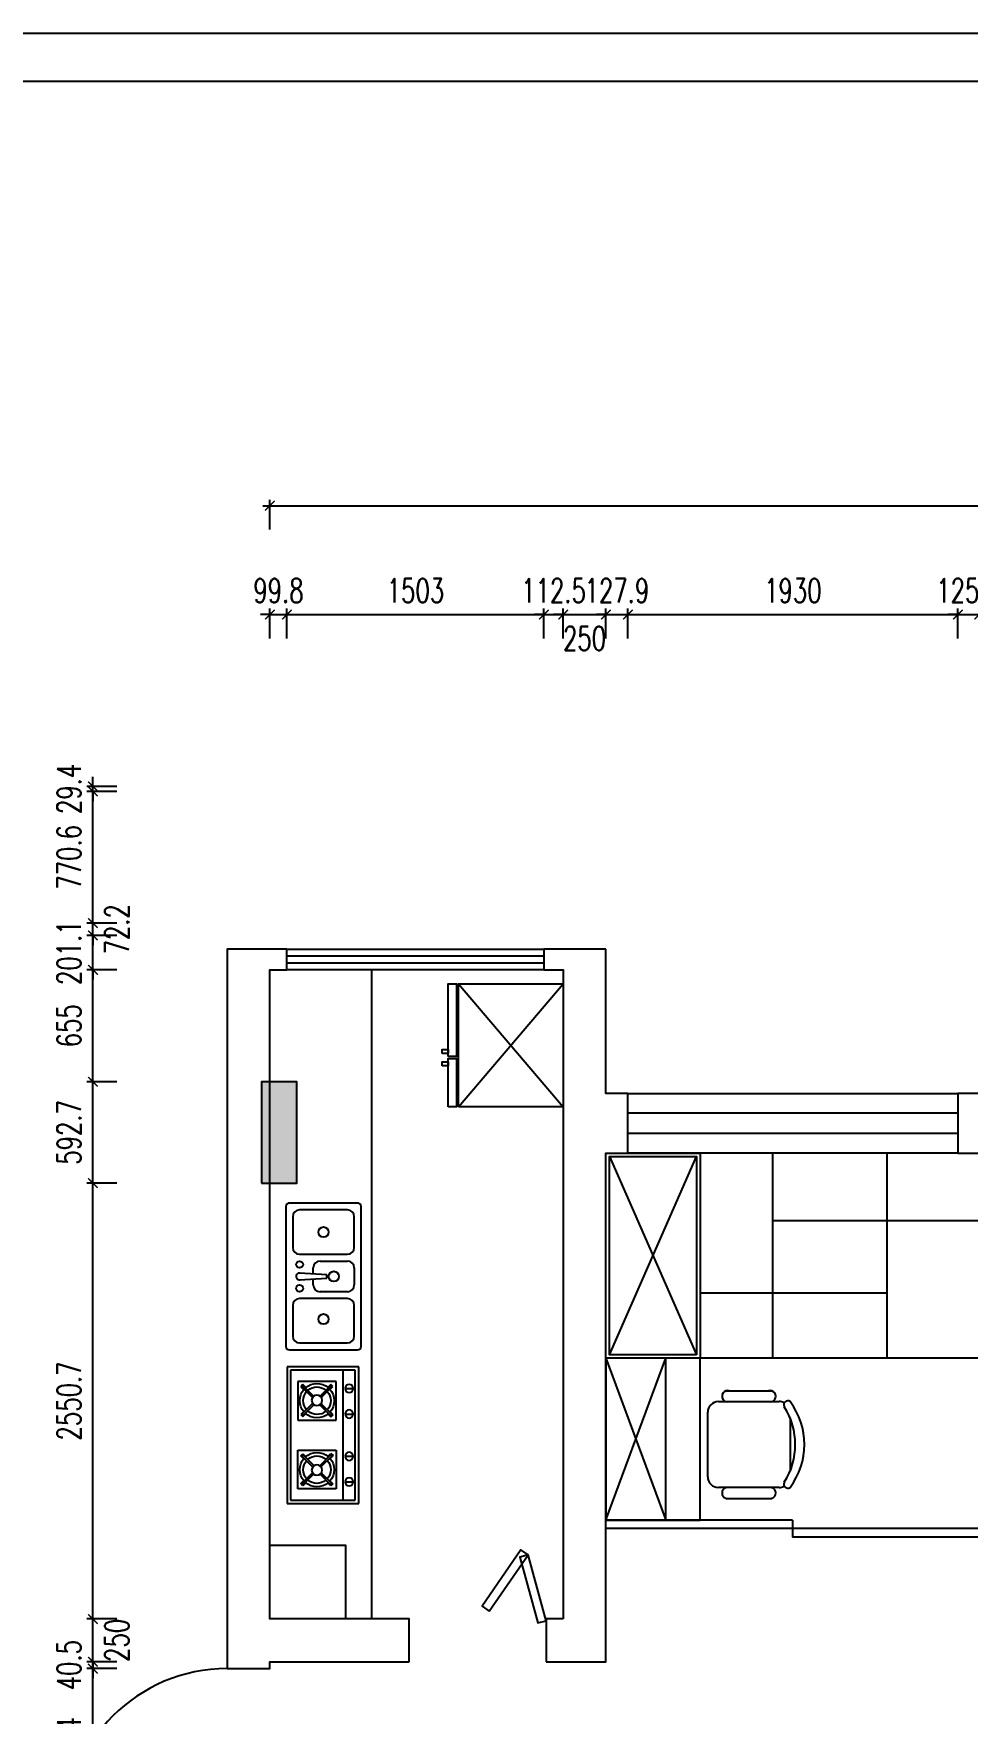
# Model space of a CAD drawing. Header units: millimetres. Extents: x 0 to 28210, y -30658 to 19950.
# Drawn here: x 6713 to 12174, y 10121 to 19950 of the extents above; entities that cross this region are included whole.
import ezdxf

# ---------------------------------------------------------------- set-up
doc = ezdxf.new("R2010")
doc.units = ezdxf.units.MM
doc.header["$LTSCALE"] = 10
doc.header["$MEASUREMENT"] = 0
for name, color, linetype in [('A1-建筑结构墙体', 255, 'ByLayer'), ('A16-建筑墙体填充', 250, 'ByLayer'), ('A2-建筑墙体', 255, 'ByLayer'), ('P-活动家具', 146, 'Continuous'), ('P11-平面尺寸标注', 1, 'ByLayer'), ('P4-平面窗', 1, 'ByLayer'), ('P7-平面门', 2, 'ByLayer'), ('T-图框', 1, 'ByLayer'), ('text', 7, 'ByLayer'), ('移动家具', 4, 'Continuous')]:
    doc.layers.add(name, color=color, linetype=linetype)
doc.styles.add('DIMTEXT', font='simplex.shx', dxfattribs={"width": 0.7, "bigfont": 'gbcbig.shx'})
doc.dimstyles.new('Bim', dxfattribs={"dimscale": 25, "dimtxt": 2, "dimasz": 0.8, "dimexe": 0.5, "dimexo": 0.5, "dimgap": 1, "dimtad": 4, "dimdec": 4, "dimrnd": 1, "dimdsep": 46, "dimtxsty": 'DIMTEXT', "dimblk": 'ARCHTICK', "dimcen": 2.5, "dimdle": 0.6, "dimclrd": 1, "dimclre": 1, "dimclrt": 2, "dimadec": 0, "dimazin": 0, "dimtfac": 1, "dimtdec": 4, "dimtix": 1, "dimtmove": 2, "dimatfit": 3, "dimldrblk": 'ARCHTICK', "dimfxl": 0, "dimtolj": 1, "dimtzin": 0, "dimarcsym": 0})
doc.dimstyles.new('Kujiale', dxfattribs={"dimscale": 25, "dimtxt": 2, "dimasz": 0.8, "dimexe": 0.5, "dimexo": 0.5, "dimgap": 1, "dimtad": 1, "dimdec": 4, "dimrnd": 5, "dimdsep": 46, "dimtxsty": 'DIMTEXT', "dimblk": 'ARCHTICK', "dimcen": 2.5, "dimdle": 0.6, "dimclrd": 1, "dimclre": 1, "dimclrt": 2, "dimadec": 0, "dimazin": 0, "dimtfac": 1, "dimtdec": 4, "dimtix": 1, "dimtmove": 2, "dimatfit": 3, "dimldrblk": 'ARCHTICK', "dimfxl": 0, "dimtolj": 1, "dimtzin": 0, "dimarcsym": 0})

# ---------------------------------------------------------------- blocks, each defined once
blk = doc.blocks.new('_ArchTick')
at = {"layer": 'text', "color": 1, "const_width": 0.15}
blk.add_lwpolyline([(-0.5, -0.5), (0.5, 0.5)], dxfattribs=at)
blk = doc.blocks.new('*D28')
at = {"layer": 'Defpoints', "color": 0, "transparency": 16777216}
for p in [(16954.7, 17187.6), (8095.3, 17012.6), (16954.7, 17012.6)]:
    blk.add_point(p, dxfattribs=at)
at = {"layer": 'P11-平面尺寸标注', "color": 1, "lineweight": -2, "transparency": 16777216}
for p, q in [((8095.3, 17047.6), (8095.3, 17222.6)), ((16954.7, 17047.6), (16954.7, 17222.6)), ((8053.3, 17187.6), (16996.7, 17187.6))]:
    blk.add_line(p, q, dxfattribs=at)
at = {"layer": 'P11-平面尺寸标注', "color": 1, "lineweight": -2, "transparency": 16777216, "xscale": 56, "yscale": 56, "zscale": 56, "rotation": 180}
blk.add_blockref('_ArchTick', (8095.3, 17187.6), dxfattribs=at)
at = {"layer": 'P11-平面尺寸标注', "color": 1, "lineweight": -2, "transparency": 16777216, "xscale": 56, "yscale": 56, "zscale": 56}
blk.add_blockref('_ArchTick', (16954.7, 17187.6), dxfattribs=at)
at = {"layer": 'P11-平面尺寸标注', "color": 2, "transparency": 16777216, "insert": (12525, 17327.6), "char_height": 140, "attachment_point": 5, "style": 'DIMTEXT'}
blk.add_mtext('\\A1;8859.4', dxfattribs=at)
blk = doc.blocks.new('*D53')
at = {"layer": 'Defpoints', "color": 0, "transparency": 16777216}
for p in [(7060.3, 10382.8), (7235.3, 10382.8), (7235.3, 9437.4)]:
    blk.add_point(p, dxfattribs=at)
at = {"layer": 'P11-平面尺寸标注', "color": 1, "lineweight": -2, "transparency": 16777216}
for p, q in [((7060.3, 9395.4), (7060.3, 10424.8)), ((7200.3, 10382.8), (7025.3, 10382.8)), ((7200.3, 9437.4), (7025.3, 9437.4))]:
    blk.add_line(p, q, dxfattribs=at)
at = {"layer": 'P11-平面尺寸标注', "color": 1, "lineweight": -2, "transparency": 16777216, "xscale": 56, "yscale": 56, "zscale": 56}
for p, rotation in [((7060.3, 10382.8), 90), ((7060.3, 9437.4), 270)]:
    blk.add_blockref('_ArchTick', p, dxfattribs=dict(at, rotation=rotation))
at = {"layer": 'P11-平面尺寸标注', "color": 2, "transparency": 16777216, "insert": (6920.3, 9910.1), "char_height": 140, "attachment_point": 5, "rotation": 90, "style": 'DIMTEXT'}
blk.add_mtext('\\A1;945.4', dxfattribs=at)
blk = doc.blocks.new('*D54')
at = {"layer": 'Defpoints', "color": 0, "transparency": 16777216}
for p in [(7060.3, 10423.3), (7235.3, 10423.3), (7235.3, 10382.8)]:
    blk.add_point(p, dxfattribs=at)
at = {"layer": 'P11-平面尺寸标注', "color": 1, "lineweight": -2, "transparency": 16777216}
for p, q in [((7200.3, 10423.3), (7025.3, 10423.3)), ((7060.3, 10423.3), (7060.3, 10479.3)), ((7060.3, 10382.8), (7060.3, 10423.3)), ((7200.3, 10382.8), (7025.3, 10382.8)), ((7060.3, 10382.8), (7060.3, 10326.8))]:
    blk.add_line(p, q, dxfattribs=at)
at = {"layer": 'P11-平面尺寸标注', "color": 1, "lineweight": -2, "transparency": 16777216, "xscale": 56, "yscale": 56, "zscale": 56}
for p, rotation in [((7060.3, 10423.3), 270), ((7060.3, 10382.8), 90)]:
    blk.add_blockref('_ArchTick', p, dxfattribs=dict(at, rotation=rotation))
at = {"layer": 'P11-平面尺寸标注', "color": 2, "transparency": 16777216, "insert": (6920.3, 10403), "char_height": 140, "attachment_point": 5, "rotation": 90, "style": 'DIMTEXT'}
blk.add_mtext('\\A1;40.5', dxfattribs=at)
blk = doc.blocks.new('*D83')
at = {"layer": 'Defpoints', "color": 0, "transparency": 16777216}
for p in [(7060.3, 10673.3), (7235.3, 10673.3), (7235.3, 10423.3)]:
    blk.add_point(p, dxfattribs=at)
at = {"layer": 'P11-平面尺寸标注', "color": 1, "lineweight": -2, "transparency": 16777216}
for p, q in [((7060.3, 10673.3), (7060.3, 10729.3)), ((7200.3, 10673.3), (7025.3, 10673.3)), ((7060.3, 10423.3), (7060.3, 10673.3)), ((7200.3, 10423.3), (7025.3, 10423.3)), ((7060.3, 10423.3), (7060.3, 10367.3))]:
    blk.add_line(p, q, dxfattribs=at)
at = {"layer": 'P11-平面尺寸标注', "color": 1, "lineweight": -2, "transparency": 16777216, "xscale": 56, "yscale": 56, "zscale": 56}
for p, rotation in [((7060.3, 10673.3), 270), ((7060.3, 10423.3), 90)]:
    blk.add_blockref('_ArchTick', p, dxfattribs=dict(at, rotation=rotation))
at = {"layer": 'P11-平面尺寸标注', "color": 2, "transparency": 16777216, "insert": (7200.3, 10548.3), "char_height": 140, "attachment_point": 5, "rotation": 90, "style": 'DIMTEXT'}
blk.add_mtext('\\A1;250', dxfattribs=at)
blk = doc.blocks.new('*D55')
at = {"layer": 'Defpoints', "color": 0, "transparency": 16777216}
for p in [(7060.3, 13224), (7235.3, 13224), (7235.3, 10673.3)]:
    blk.add_point(p, dxfattribs=at)
at = {"layer": 'P11-平面尺寸标注', "color": 1, "lineweight": -2, "transparency": 16777216}
for p, q in [((7200.3, 13224), (7025.3, 13224)), ((7060.3, 10631.3), (7060.3, 13266)), ((7200.3, 10673.3), (7025.3, 10673.3))]:
    blk.add_line(p, q, dxfattribs=at)
at = {"layer": 'P11-平面尺寸标注', "color": 1, "lineweight": -2, "transparency": 16777216, "xscale": 56, "yscale": 56, "zscale": 56}
for p, rotation in [((7060.3, 13224), 90), ((7060.3, 10673.3), 270)]:
    blk.add_blockref('_ArchTick', p, dxfattribs=dict(at, rotation=rotation))
at = {"layer": 'P11-平面尺寸标注', "color": 2, "transparency": 16777216, "insert": (6920.3, 11948.6), "char_height": 140, "attachment_point": 5, "rotation": 90, "style": 'DIMTEXT'}
blk.add_mtext('\\A1;2550.7', dxfattribs=at)
blk = doc.blocks.new('*D56')
at = {"layer": 'Defpoints', "color": 0, "transparency": 16777216}
for p in [(7060.3, 13816.7), (7235.3, 13816.7), (7235.3, 13224)]:
    blk.add_point(p, dxfattribs=at)
at = {"layer": 'P11-平面尺寸标注', "color": 1, "lineweight": -2, "transparency": 16777216}
for p, q in [((7200.3, 13816.7), (7025.3, 13816.7)), ((7060.3, 13182), (7060.3, 13858.7)), ((7200.3, 13224), (7025.3, 13224))]:
    blk.add_line(p, q, dxfattribs=at)
at = {"layer": 'P11-平面尺寸标注', "color": 1, "lineweight": -2, "transparency": 16777216, "xscale": 56, "yscale": 56, "zscale": 56}
for p, rotation in [((7060.3, 13816.7), 90), ((7060.3, 13224), 270)]:
    blk.add_blockref('_ArchTick', p, dxfattribs=dict(at, rotation=rotation))
at = {"layer": 'P11-平面尺寸标注', "color": 2, "transparency": 16777216, "insert": (6920.3, 13520.3), "char_height": 140, "attachment_point": 5, "rotation": 90, "style": 'DIMTEXT'}
blk.add_mtext('\\A1;592.7', dxfattribs=at)
blk = doc.blocks.new('*D57')
at = {"layer": 'Defpoints', "color": 0, "transparency": 16777216}
for p in [(7060.3, 14471.7), (7235.3, 14471.7), (7235.3, 13816.7)]:
    blk.add_point(p, dxfattribs=at)
at = {"layer": 'P11-平面尺寸标注', "color": 1, "lineweight": -2, "transparency": 16777216}
for p, q in [((7200.3, 14471.7), (7025.3, 14471.7)), ((7060.3, 13774.7), (7060.3, 14513.7)), ((7200.3, 13816.7), (7025.3, 13816.7))]:
    blk.add_line(p, q, dxfattribs=at)
at = {"layer": 'P11-平面尺寸标注', "color": 1, "lineweight": -2, "transparency": 16777216, "xscale": 56, "yscale": 56, "zscale": 56}
for p, rotation in [((7060.3, 14471.7), 90), ((7060.3, 13816.7), 270)]:
    blk.add_blockref('_ArchTick', p, dxfattribs=dict(at, rotation=rotation))
at = {"layer": 'P11-平面尺寸标注', "color": 2, "transparency": 16777216, "insert": (6920.3, 14144.2), "char_height": 140, "attachment_point": 5, "rotation": 90, "style": 'DIMTEXT'}
blk.add_mtext('\\A1;655', dxfattribs=at)
blk = doc.blocks.new('*D58')
at = {"layer": 'Defpoints', "color": 0, "transparency": 16777216}
for p in [(7060.3, 14672.8), (7235.3, 14672.8), (7235.3, 14471.7)]:
    blk.add_point(p, dxfattribs=at)
at = {"layer": 'P11-平面尺寸标注', "color": 1, "lineweight": -2, "transparency": 16777216}
for p, q in [((7200.3, 14672.8), (7025.3, 14672.8)), ((7060.3, 14672.8), (7060.3, 14728.8)), ((7060.3, 14471.7), (7060.3, 14672.8)), ((7200.3, 14471.7), (7025.3, 14471.7)), ((7060.3, 14471.7), (7060.3, 14415.7))]:
    blk.add_line(p, q, dxfattribs=at)
at = {"layer": 'P11-平面尺寸标注', "color": 1, "lineweight": -2, "transparency": 16777216, "xscale": 56, "yscale": 56, "zscale": 56}
for p, rotation in [((7060.3, 14672.8), 270), ((7060.3, 14471.7), 90)]:
    blk.add_blockref('_ArchTick', p, dxfattribs=dict(at, rotation=rotation))
at = {"layer": 'P11-平面尺寸标注', "color": 2, "transparency": 16777216, "insert": (6920.3, 14572.3), "char_height": 140, "attachment_point": 5, "rotation": 90, "style": 'DIMTEXT'}
blk.add_mtext('\\A1;201.1', dxfattribs=at)
blk = doc.blocks.new('*D84')
at = {"layer": 'Defpoints', "color": 0, "transparency": 16777216}
for p in [(7060.3, 14745), (7235.3, 14745), (7235.3, 14672.8)]:
    blk.add_point(p, dxfattribs=at)
at = {"layer": 'P11-平面尺寸标注', "color": 1, "lineweight": -2, "transparency": 16777216}
for p, q in [((7200.3, 14745), (7025.3, 14745)), ((7060.3, 14745), (7060.3, 14801)), ((7060.3, 14672.8), (7060.3, 14745)), ((7200.3, 14672.8), (7025.3, 14672.8)), ((7060.3, 14672.8), (7060.3, 14616.8))]:
    blk.add_line(p, q, dxfattribs=at)
at = {"layer": 'P11-平面尺寸标注', "color": 1, "lineweight": -2, "transparency": 16777216, "xscale": 56, "yscale": 56, "zscale": 56}
for p, rotation in [((7060.3, 14745), 270), ((7060.3, 14672.8), 90)]:
    blk.add_blockref('_ArchTick', p, dxfattribs=dict(at, rotation=rotation))
at = {"layer": 'P11-平面尺寸标注', "color": 2, "transparency": 16777216, "insert": (7200.3, 14708.9), "char_height": 140, "attachment_point": 5, "rotation": 90, "style": 'DIMTEXT'}
blk.add_mtext('\\A1;72.2', dxfattribs=at)
blk = doc.blocks.new('*D59')
at = {"layer": 'Defpoints', "color": 0, "transparency": 16777216}
for p in [(7060.3, 15515.6), (7235.3, 15515.6), (7235.3, 14745)]:
    blk.add_point(p, dxfattribs=at)
at = {"layer": 'P11-平面尺寸标注', "color": 1, "lineweight": -2, "transparency": 16777216}
for p, q in [((7060.3, 14703), (7060.3, 15557.6)), ((7200.3, 15515.6), (7025.3, 15515.6)), ((7200.3, 14745), (7025.3, 14745))]:
    blk.add_line(p, q, dxfattribs=at)
at = {"layer": 'P11-平面尺寸标注', "color": 1, "lineweight": -2, "transparency": 16777216, "xscale": 56, "yscale": 56, "zscale": 56}
for p, rotation in [((7060.3, 15515.6), 90), ((7060.3, 14745), 270)]:
    blk.add_blockref('_ArchTick', p, dxfattribs=dict(at, rotation=rotation))
at = {"layer": 'P11-平面尺寸标注', "color": 2, "transparency": 16777216, "insert": (6920.3, 15130.3), "char_height": 140, "attachment_point": 5, "rotation": 90, "style": 'DIMTEXT'}
blk.add_mtext('\\A1;770.6', dxfattribs=at)
blk = doc.blocks.new('*D60')
at = {"layer": 'Defpoints', "color": 0, "transparency": 16777216}
for p in [(7060.3, 15545), (7235.3, 15545), (7235.3, 15515.6)]:
    blk.add_point(p, dxfattribs=at)
at = {"layer": 'P11-平面尺寸标注', "color": 1, "lineweight": -2, "transparency": 16777216}
for p, q in [((7200.3, 15545), (7025.3, 15545)), ((7060.3, 15545), (7060.3, 15601)), ((7060.3, 15515.6), (7060.3, 15545)), ((7200.3, 15515.6), (7025.3, 15515.6)), ((7060.3, 15515.6), (7060.3, 15459.6))]:
    blk.add_line(p, q, dxfattribs=at)
at = {"layer": 'P11-平面尺寸标注', "color": 1, "lineweight": -2, "transparency": 16777216, "xscale": 56, "yscale": 56, "zscale": 56}
for p, rotation in [((7060.3, 15545), 270), ((7060.3, 15515.6), 90)]:
    blk.add_blockref('_ArchTick', p, dxfattribs=dict(at, rotation=rotation))
at = {"layer": 'P11-平面尺寸标注', "color": 2, "transparency": 16777216, "insert": (6920.3, 15530.3), "char_height": 140, "attachment_point": 5, "rotation": 90, "style": 'DIMTEXT'}
blk.add_mtext('\\A1;29.4', dxfattribs=at)
blk = doc.blocks.new('*D61')
at = {"layer": 'Defpoints', "color": 0, "transparency": 16777216}
for p in [(8195.1, 16550.6), (8095.3, 16375.6), (8195.1, 16375.6)]:
    blk.add_point(p, dxfattribs=at)
at = {"layer": 'P11-平面尺寸标注', "color": 1, "lineweight": -2, "transparency": 16777216}
for p, q in [((8095.3, 16550.6), (8039.3, 16550.6)), ((8095.3, 16410.6), (8095.3, 16585.6)), ((8095.3, 16550.6), (8195.1, 16550.6)), ((8195.1, 16410.6), (8195.1, 16585.6)), ((8195.1, 16550.6), (8251.1, 16550.6))]:
    blk.add_line(p, q, dxfattribs=at)
at = {"layer": 'P11-平面尺寸标注', "color": 1, "lineweight": -2, "transparency": 16777216, "xscale": 56, "yscale": 56, "zscale": 56}
blk.add_blockref('_ArchTick', (8095.3, 16550.6), dxfattribs=at)
at = {"layer": 'P11-平面尺寸标注', "color": 1, "lineweight": -2, "transparency": 16777216, "xscale": 56, "yscale": 56, "zscale": 56, "rotation": 180}
blk.add_blockref('_ArchTick', (8195.1, 16550.6), dxfattribs=at)
at = {"layer": 'P11-平面尺寸标注', "color": 2, "transparency": 16777216, "insert": (8145.2, 16690.6), "char_height": 140, "attachment_point": 5, "style": 'DIMTEXT'}
blk.add_mtext('\\A1;99.8', dxfattribs=at)
blk = doc.blocks.new('*D62')
at = {"layer": 'Defpoints', "color": 0, "transparency": 16777216}
for p in [(9698.1, 16550.6), (8195.1, 16375.6), (9698.1, 16375.6)]:
    blk.add_point(p, dxfattribs=at)
at = {"layer": 'P11-平面尺寸标注', "color": 1, "lineweight": -2, "transparency": 16777216}
for p, q in [((8153.1, 16550.6), (9740.1, 16550.6)), ((8195.1, 16410.6), (8195.1, 16585.6)), ((9698.1, 16410.6), (9698.1, 16585.6))]:
    blk.add_line(p, q, dxfattribs=at)
at = {"layer": 'P11-平面尺寸标注', "color": 1, "lineweight": -2, "transparency": 16777216, "xscale": 56, "yscale": 56, "zscale": 56, "rotation": 180}
blk.add_blockref('_ArchTick', (8195.1, 16550.6), dxfattribs=at)
at = {"layer": 'P11-平面尺寸标注', "color": 1, "lineweight": -2, "transparency": 16777216, "xscale": 56, "yscale": 56, "zscale": 56}
blk.add_blockref('_ArchTick', (9698.1, 16550.6), dxfattribs=at)
at = {"layer": 'P11-平面尺寸标注', "color": 2, "transparency": 16777216, "insert": (8946.6, 16690.6), "char_height": 140, "attachment_point": 5, "style": 'DIMTEXT'}
blk.add_mtext('\\A1;1503', dxfattribs=at)
blk = doc.blocks.new('*D63')
at = {"layer": 'Defpoints', "color": 0, "transparency": 16777216}
for p in [(9810.6, 16550.6), (9698.1, 16375.6), (9810.6, 16375.6)]:
    blk.add_point(p, dxfattribs=at)
at = {"layer": 'P11-平面尺寸标注', "color": 1, "lineweight": -2, "transparency": 16777216}
for p, q in [((9698.1, 16550.6), (9642.1, 16550.6)), ((9698.1, 16410.6), (9698.1, 16585.6)), ((9698.1, 16550.6), (9810.6, 16550.6)), ((9810.6, 16410.6), (9810.6, 16585.6)), ((9810.6, 16550.6), (9866.6, 16550.6))]:
    blk.add_line(p, q, dxfattribs=at)
at = {"layer": 'P11-平面尺寸标注', "color": 1, "lineweight": -2, "transparency": 16777216, "xscale": 56, "yscale": 56, "zscale": 56}
blk.add_blockref('_ArchTick', (9698.1, 16550.6), dxfattribs=at)
at = {"layer": 'P11-平面尺寸标注', "color": 1, "lineweight": -2, "transparency": 16777216, "xscale": 56, "yscale": 56, "zscale": 56, "rotation": 180}
blk.add_blockref('_ArchTick', (9810.6, 16550.6), dxfattribs=at)
at = {"layer": 'P11-平面尺寸标注', "color": 2, "transparency": 16777216, "insert": (9754.3, 16690.6), "char_height": 140, "attachment_point": 5, "style": 'DIMTEXT'}
blk.add_mtext('\\A1;112.5', dxfattribs=at)
blk = doc.blocks.new('*D85')
at = {"layer": 'Defpoints', "color": 0, "transparency": 16777216}
for p in [(10060.6, 16550.6), (9810.6, 16375.6), (10060.6, 16375.6)]:
    blk.add_point(p, dxfattribs=at)
at = {"layer": 'P11-平面尺寸标注', "color": 1, "lineweight": -2, "transparency": 16777216}
for p, q in [((9810.6, 16550.6), (9754.6, 16550.6)), ((9810.6, 16410.6), (9810.6, 16585.6)), ((9810.6, 16550.6), (10060.6, 16550.6)), ((10060.6, 16410.6), (10060.6, 16585.6)), ((10060.6, 16550.6), (10116.6, 16550.6))]:
    blk.add_line(p, q, dxfattribs=at)
at = {"layer": 'P11-平面尺寸标注', "color": 1, "lineweight": -2, "transparency": 16777216, "xscale": 56, "yscale": 56, "zscale": 56}
blk.add_blockref('_ArchTick', (9810.6, 16550.6), dxfattribs=at)
at = {"layer": 'P11-平面尺寸标注', "color": 1, "lineweight": -2, "transparency": 16777216, "xscale": 56, "yscale": 56, "zscale": 56, "rotation": 180}
blk.add_blockref('_ArchTick', (10060.6, 16550.6), dxfattribs=at)
at = {"layer": 'P11-平面尺寸标注', "color": 2, "transparency": 16777216, "insert": (9935.6, 16410.6), "char_height": 140, "attachment_point": 5, "style": 'DIMTEXT'}
blk.add_mtext('\\A1;250', dxfattribs=at)
blk = doc.blocks.new('*D64')
at = {"layer": 'Defpoints', "color": 0, "transparency": 16777216}
for p in [(10188.5, 16550.6), (10060.6, 16375.6), (10188.5, 16375.6)]:
    blk.add_point(p, dxfattribs=at)
at = {"layer": 'P11-平面尺寸标注', "color": 1, "lineweight": -2, "transparency": 16777216}
for p, q in [((10060.6, 16550.6), (10004.6, 16550.6)), ((10060.6, 16410.6), (10060.6, 16585.6)), ((10060.6, 16550.6), (10188.5, 16550.6)), ((10188.5, 16410.6), (10188.5, 16585.6)), ((10188.5, 16550.6), (10244.5, 16550.6))]:
    blk.add_line(p, q, dxfattribs=at)
at = {"layer": 'P11-平面尺寸标注', "color": 1, "lineweight": -2, "transparency": 16777216, "xscale": 56, "yscale": 56, "zscale": 56}
blk.add_blockref('_ArchTick', (10060.6, 16550.6), dxfattribs=at)
at = {"layer": 'P11-平面尺寸标注', "color": 1, "lineweight": -2, "transparency": 16777216, "xscale": 56, "yscale": 56, "zscale": 56, "rotation": 180}
blk.add_blockref('_ArchTick', (10188.5, 16550.6), dxfattribs=at)
at = {"layer": 'P11-平面尺寸标注', "color": 2, "transparency": 16777216, "insert": (10124.6, 16690.6), "char_height": 140, "attachment_point": 5, "style": 'DIMTEXT'}
blk.add_mtext('\\A1;127.9', dxfattribs=at)
blk = doc.blocks.new('*D65')
at = {"layer": 'Defpoints', "color": 0, "transparency": 16777216}
for p in [(12118.5, 16550.6), (10188.5, 16375.6), (12118.5, 16375.6)]:
    blk.add_point(p, dxfattribs=at)
at = {"layer": 'P11-平面尺寸标注', "color": 1, "lineweight": -2, "transparency": 16777216}
for p, q in [((10146.5, 16550.6), (12160.5, 16550.6)), ((10188.5, 16410.6), (10188.5, 16585.6)), ((12118.5, 16410.6), (12118.5, 16585.6))]:
    blk.add_line(p, q, dxfattribs=at)
at = {"layer": 'P11-平面尺寸标注', "color": 1, "lineweight": -2, "transparency": 16777216, "xscale": 56, "yscale": 56, "zscale": 56, "rotation": 180}
blk.add_blockref('_ArchTick', (10188.5, 16550.6), dxfattribs=at)
at = {"layer": 'P11-平面尺寸标注', "color": 1, "lineweight": -2, "transparency": 16777216, "xscale": 56, "yscale": 56, "zscale": 56}
blk.add_blockref('_ArchTick', (12118.5, 16550.6), dxfattribs=at)
at = {"layer": 'P11-平面尺寸标注', "color": 2, "transparency": 16777216, "insert": (11153.5, 16690.6), "char_height": 140, "attachment_point": 5, "style": 'DIMTEXT'}
blk.add_mtext('\\A1;1930', dxfattribs=at)
blk = doc.blocks.new('*D66')
at = {"layer": 'Defpoints', "color": 0, "transparency": 16777216}
for p in [(12244.2, 16550.6), (12118.5, 16375.6), (12244.2, 16375.6)]:
    blk.add_point(p, dxfattribs=at)
at = {"layer": 'P11-平面尺寸标注', "color": 1, "lineweight": -2, "transparency": 16777216}
for p, q in [((12118.5, 16550.6), (12062.5, 16550.6)), ((12118.5, 16410.6), (12118.5, 16585.6)), ((12118.5, 16550.6), (12244.2, 16550.6)), ((12244.2, 16410.6), (12244.2, 16585.6)), ((12244.2, 16550.6), (12300.2, 16550.6))]:
    blk.add_line(p, q, dxfattribs=at)
at = {"layer": 'P11-平面尺寸标注', "color": 1, "lineweight": -2, "transparency": 16777216, "xscale": 56, "yscale": 56, "zscale": 56}
blk.add_blockref('_ArchTick', (12118.5, 16550.6), dxfattribs=at)
at = {"layer": 'P11-平面尺寸标注', "color": 1, "lineweight": -2, "transparency": 16777216, "xscale": 56, "yscale": 56, "zscale": 56, "rotation": 180}
blk.add_blockref('_ArchTick', (12244.2, 16550.6), dxfattribs=at)
at = {"layer": 'P11-平面尺寸标注', "color": 2, "transparency": 16777216, "insert": (12181.4, 16690.6), "char_height": 140, "attachment_point": 5, "style": 'DIMTEXT'}
blk.add_mtext('\\A1;125.7', dxfattribs=at)
blk = doc.blocks.new('乱蓬蓬')
at = {"color": 4}
for p, q in [((105372.9, 11865.9), (105372.9, 12284.9)), ((105372.9, 12284.9), (106172.5, 12284.9)), ((106172.5, 12284.9), (106172.5, 11865.9)), ((106152.5, 11957.2), (105392.9, 11957.2)), ((106172.5, 11865.9), (105372.9, 11865.9))]:
    blk.add_line(p, q, dxfattribs=at)
at = {"color": 8}
for p, q in [((105392.9, 11885.9), (105392.9, 12264.9)), ((105392.9, 12264.9), (106152.5, 12264.9)), ((105458.7, 11997.8), (105458.7, 12222.3)), ((105458.7, 12222.3), (105685, 12222.3)), ((105476.9, 12192.6), (105489.4, 12205.1)), ((105494.3, 12175.3), (105476.9, 12192.6)), ((105486.3, 12188.3), (105493.4, 12195.3)), ((105486.3, 12188.3), (105544.6, 12130)), ((105489.4, 12205.1), (105506.7, 12187.7)), ((105493.4, 12195.3), (105552, 12136.7)), ((105648.5, 12196.4), (105587.8, 12135.7)), ((105655.6, 12189.3), (105595.2, 12128.9)), ((105634.2, 12187.2), (105651.5, 12204.5)), ((105663.9, 12192.1), (105646.6, 12174.7)), ((105648.5, 12196.4), (105655.6, 12189.3)), ((105651.5, 12204.5), (105663.9, 12192.1)), ((105685, 12222.3), (105685, 11997.8)), ((106086.7, 12222.3), (105860.4, 12222.3)), ((105860.4, 12222.3), (105860.4, 11997.8)), ((105893.9, 12204.5), (105881.5, 12192.1)), ((105881.5, 12192.1), (105898.8, 12174.7)), ((105896.9, 12196.4), (105889.8, 12189.3)), ((105889.8, 12189.3), (105950.2, 12128.9)), ((105911.2, 12187.2), (105893.9, 12204.5)), ((105896.9, 12196.4), (105957.6, 12135.7)), ((106052, 12195.3), (105993.4, 12136.7)), ((106059.1, 12188.3), (106000.9, 12130)), ((106056, 12205.1), (106038.7, 12187.7)), ((106051.1, 12175.3), (106068.5, 12192.6)), ((106059.1, 12188.3), (106052, 12195.3)), ((106068.5, 12192.6), (106056, 12205.1)), ((106086.7, 11997.8), (106086.7, 12222.3)), ((106152.5, 12264.9), (106152.5, 11885.9)), ((105544.3, 12092.2), (105485, 12032.9)), ((105596.2, 12092.5), (105657.3, 12031.4)), ((105949.2, 12092.5), (105888.1, 12031.4)), ((106001.1, 12092.2), (106060.4, 12032.9)), ((105685, 11997.8), (105458.7, 11997.8)), ((105476, 12029.3), (105493.3, 12046.6)), ((105488.4, 12016.8), (105476, 12029.3)), ((105492.1, 12025.8), (105485, 12032.9)), ((105505.7, 12034.2), (105488.4, 12016.8)), ((105552.1, 12085.8), (105492.1, 12025.8)), ((105589.3, 12085.3), (105650.2, 12024.3)), ((105653.4, 12016), (105636, 12033.3)), ((105648.5, 12045.8), (105665.8, 12028.5)), ((105657.3, 12031.4), (105650.2, 12024.3)), ((105665.8, 12028.5), (105653.4, 12016)), ((105860.4, 11997.8), (106086.7, 11997.8)), ((105896.9, 12045.8), (105879.6, 12028.5)), ((105879.6, 12028.5), (105892, 12016)), ((105888.1, 12031.4), (105895.2, 12024.3)), ((105892, 12016), (105909.4, 12033.3)), ((105956.1, 12085.3), (105895.2, 12024.3)), ((105993.3, 12085.8), (106053.3, 12025.8)), ((106039.7, 12034.2), (106057, 12016.8)), ((106069.4, 12029.3), (106052.1, 12046.6)), ((106053.3, 12025.8), (106060.4, 12032.9)), ((106057, 12016.8), (106069.4, 12029.3)), ((105500.3, 11946.1), (105500.3, 11898.3)), ((105649.8, 11946.1), (105649.8, 11898.3)), ((105895.6, 11946.1), (105895.6, 11898.3)), ((106045.1, 11946.1), (106045.1, 11898.3)), ((106152.5, 11885.9), (105392.9, 11885.9))]:
    blk.add_line(p, q, dxfattribs=at)
for centre, radius in [((105568.6, 12110.9), 30.7), ((105976.8, 12110.9), 30.7), ((105499.7, 11922.2), 23.9), ((105649.1, 11922.2), 23.9), ((105896.3, 11922.2), 23.9), ((106045.7, 11922.2), 23.9)]:
    blk.add_circle(centre, radius, dxfattribs=at)
for centre, radius, start, end in [((105571, 12110), 100.7, 48.58508, 131.89269), ((105571, 12110), 80.7, 49.47544, 131.12135), ((105974.4, 12110), 100.7, 48.10731, 131.41492), ((105974.4, 12110), 80.7, 48.87865, 130.52456), ((105571, 12110), 100.7, 137.58603, 221.41492), ((105571, 12110), 80.7, 138.22772, 220.52456), ((105571, 12110), 80.7, 318.87866, 42.36826), ((105571, 12110), 100.7, 318.10731, 42.89132), ((105974.4, 12110), 100.7, 137.10868, 221.89269), ((105974.4, 12110), 80.7, 137.63174, 221.12134), ((105974.4, 12110), 80.7, 319.47544, 41.77228), ((105974.4, 12110), 100.7, 318.58508, 42.41397), ((105571, 12110), 100.7, 227.10867, 312.41396), ((105571, 12110), 80.7, 227.63174, 311.77229), ((105974.4, 12110), 100.7, 227.58604, 312.89133), ((105974.4, 12110), 80.7, 228.22771, 312.36826)]:
    blk.add_arc(centre, radius, start, end, dxfattribs=at)
blk = doc.blocks.new('你死我活')
at = {"color": 4}
for p, q in [((94281, 13678.3), (93462.3, 13678.3)), ((93442.3, 13658.3), (93442.3, 13258.9)), ((94300.9, 13258.9), (94300.9, 13658.3)), ((93462.3, 13239), (94281, 13239))]:
    blk.add_line(p, q, dxfattribs=at)
at = {"color": 8, "linetype": 'ByBlock'}
for p, q in [((93482.2, 13598.4), (93482.2, 13318.8)), ((93701.9, 13638.3), (93522.2, 13638.3)), ((93741.8, 13318.8), (93741.8, 13598.4)), ((93851.7, 13598.4), (93861.6, 13438.7)), ((93881.6, 13438.7), (93891.6, 13598.4)), ((94001.4, 13598.4), (94001.4, 13318.8)), ((94221.1, 13638.3), (94041.3, 13638.3)), ((94261, 13318.8), (94261, 13598.4)), ((93781.8, 13318.8), (93781.8, 13478.6)), ((93821.7, 13518.5), (93854.5, 13518.5)), ((93889.2, 13518.5), (93921.5, 13518.5)), ((93961.5, 13478.6), (93961.5, 13318.8)), ((93861.6, 13438.7), (93881.6, 13438.7)), ((93522.2, 13278.9), (93701.9, 13278.9)), ((93921.5, 13278.9), (93821.7, 13278.9)), ((94041.3, 13278.9), (94221.1, 13278.9))]:
    blk.add_line(p, q, dxfattribs=at)
for centre, radius in [((93801.7, 13598.4), 20), ((93941.5, 13598.4), 20), ((93622, 13458.6), 30), ((94131.2, 13458.6), 30), ((93871.6, 13398.7), 30)]:
    blk.add_circle(centre, radius, dxfattribs=at)
at = {"color": 4}
for centre, start, end in [((93462.3, 13658.3), 90, 180), ((94281, 13658.3), 0, 90), ((93462.3, 13258.9), 180, 270), ((94281, 13258.9), 270, 0)]:
    blk.add_arc(centre, 20, start, end, dxfattribs=at)
at = {"color": 8, "linetype": 'ByBlock'}
for centre, radius, start, end in [((93522.2, 13598.4), 39.9, 90, 180), ((93701.9, 13598.4), 39.9, 0, 90), ((93871.6, 13598.4), 20, 350.47272, 189.52728), ((94041.3, 13598.4), 39.9, 90, 180), ((94221.1, 13598.4), 39.9, 0, 90), ((93821.7, 13478.6), 39.9, 90, 180), ((93921.5, 13478.6), 39.9, 0, 90), ((93522.2, 13318.8), 39.9, 180, 270), ((93701.9, 13318.8), 39.9, 270, 0), ((93821.7, 13318.8), 39.9, 180, 270), ((93921.5, 13318.8), 39.9, 270, 0), ((94041.3, 13318.8), 39.9, 180, 270), ((94221.1, 13318.8), 39.9, 270, 0)]:
    blk.add_arc(centre, radius, start, end, dxfattribs=at)
blk = doc.blocks.new('这')
at = {"color": 4, "linetype": 'Continuous', "ltscale": 5}
for p, q in [((93755.2, 23259.9), (93755.2, 23616.1)), ((94257.9, 23616.1), (94257.9, 23259.9)), ((93692.3, 23304.5), (93692.3, 23571.5)), ((94321.7, 23304.5), (94321.7, 23571.5)), ((94195.1, 23197.1), (93818, 23197.1))]:
    blk.add_line(p, q, dxfattribs=at)
at = {"color": 8, "linetype": 'ByBlock'}
blk.add_line((93850.7, 23678.9), (94162.4, 23678.9), dxfattribs=at)
at = {"color": 4, "linetype": 'Continuous', "ltscale": 5}
for centre, radius, start, end in [((94006.6, 23343.7), 418.9, 53.1301, 126.8699), ((93723.8, 23562.4), 32.7, 343.73979, 196.26021), ((93773.6, 23665.2), 23, 143.30993, 302.02741), ((93818, 23616.1), 62.8, 152.41556, 180), ((94239.5, 23665.2), 23, 237.97259, 36.69007), ((94195.1, 23616.1), 62.8, 0, 27.58444), ((94290.2, 23562.4), 32.7, 343.73979, 196.26021), ((93723.8, 23313.6), 32.7, 163.73979, 16.26021), ((94290.2, 23313.6), 32.7, 163.73979, 16.26021), ((93818, 23259.9), 62.8, 180, 270), ((94195.1, 23259.9), 62.8, 270, 0)]:
    blk.add_arc(centre, radius, start, end, dxfattribs=at)
at = {"color": 8, "linetype": 'ByBlock'}
blk.add_arc((94006.6, 23298.1), 411.4, 57.57575, 122.42425, dxfattribs=at)

msp = doc.modelspace()

# ---------------------------------------------------------------- hatches: boundary and pattern name
at = {"layer": 'A16-建筑墙体填充'}
msp.add_hatch(color=256, dxfattribs=at).paths.add_polyline_path([(8046.45508, 13223.99805), (8252.92383, 13223.99805), (8252.92383, 13816.66016), (8046.45508, 13816.66016)])

# ---------------------------------------------------------------- linework, layer by layer
for p, q in [((8690.61426, 10673.30176), (8690.61426, 14471.69922)), ((11152.41049, 11252.47949), (10060.612, 11252.47949)), ((12244.20898, 11152.47949), (11152.41049, 11152.47949))]:
    msp.add_line(p, q)
at = {"linetype": 'Continuous'}
for p, q in [((10080.61523, 12218.68405), (10590.6083, 13378.69141)), ((10080.61523, 13378.69141), (10590.6083, 12218.68405)), ((11034.89086, 13398.69141), (11034.89555, 12198.68571)), ((11703.23137, 13398.69141), (11703.23605, 12198.68832)), ((12244.20948, 13002.58013), (11034.89241, 13002.57541)), ((10610.6083, 12582.67504), (11703.23455, 12582.67931)), ((12244.20898, 12198.69043), (10060.6083, 12198.6819)), ((10060.6083, 12198.6819), (10410.6083, 11252.47871)), ((10060.612, 11252.47949), (10410.6046, 12198.68327)), ((10410.6083, 11252.47871), (10410.6046, 12198.68327)), ((11152.41049, 11252.47949), (11152.41049, 11152.47949)), ((12244.20898, 11202.47949), (10060.61219, 11202.47096)), ((9710.61426, 10673.30176), (9710.61426, 10423.30176)), ((9710.61426, 10663.30176), (9710.61426, 10423.30176))]:
    msp.add_line(p, q, dxfattribs=at)
for points in [[(10610.6083, 12198.68405), (10060.61523, 12198.68405), (10060.61523, 13398.69141), (10610.6083, 13398.69141)], [(10590.6083, 12218.68405), (10080.61523, 12218.68405), (10080.61523, 13378.69141), (10590.6083, 13378.69141)], [(10610.6083, 12198.68405), (10060.612, 12198.68405), (10060.612, 11252.47949), (10610.6083, 11252.47949)]]:
    msp.add_lwpolyline(points, close=True, dxfattribs=at)
at = {"color": 2}
for points in [[(9378.22939, 10719.44657), (9604.84092, 11049.06334), (9563.63882, 11077.38978), (9337.02729, 10747.77301)], [(9710.61426, 10663.30176), (9604.84092, 11049.06334), (9556.62072, 11035.84168), (9662.39406, 10650.08009)]]:
    msp.add_lwpolyline(points, close=True, dxfattribs=at)
at = {"layer": 'A1-建筑结构墙体'}
msp.add_lwpolyline([(8046.45508, 13223.99805), (8252.92383, 13223.99805), (8252.92383, 13816.66016), (8046.45508, 13816.66016), (8046.45508, 13223.99805)], dxfattribs=at)
at = {"layer": 'A2-建筑墙体'}
for p, q in [((9810.61523, 13573.69141), (9810.61523, 13573.69043)), ((9810.61523, 13573.69043), (9810.61523, 13293.98047)), ((10060.61523, 13293.98145), (10060.61523, 13398.69141)), ((10060.61523, 13398.69141), (10060.61523, 13398.69141)), ((9810.605, 13293.97852), (9810.61523, 10673.30078)), ((10060.61523, 10423.47656), (10060.60402, 13293.98145)), ((9810.61523, 10673.30273), (9810.61523, 10673.30078)), ((10060.49219, 10423.42578), (10060.61523, 10423.47656)), ((10060.61523, 10423.30078), (10060.49219, 10423.42578))]:
    msp.add_line(p, q, dxfattribs=at)
for points in [[(8095.2832, 14471.69922), (8095.28271, 14471.69922), (8195.11523, 14471.69922), (8195.11523, 14591.69922), (7845.64258, 14591.69922), (7845.2832, 14591.69922)], [(7845.2832, 14591.69922), (7845.28369, 14591.69922), (7845.28369, 14591.69922), (7845.28369, 10548.30176), (7845.2832, 10548.30078), (7845.2832, 10548.30078), (7845.2832, 10548.30078)], [(10060.61523, 14591.69922), (10060.25586, 14591.69922), (9698.08398, 14591.69922), (9698.08398, 14471.69922), (9810.61621, 14471.69922), (9810.61523, 14471.69922)], [(10060.61523, 13748.69141), (10060.61523, 13748.68945), (10060.61523, 13748.68945), (10060.61523, 14591.69922), (10060.61523, 14591.69922), (10060.61523, 14591.69922), (10060.61523, 14591.69922)], [(8095.2832, 10673.30078), (8095.2832, 10673.30078), (8095.2832, 10673.30078), (8095.28369, 10673.30273), (8095.28369, 14471.69922), (8095.28369, 14471.69922), (8095.2832, 14471.69922)], [(9810.61523, 14471.69922), (9810.61523, 14471.69922), (9810.61523, 14471.69922), (9810.61523, 14471.69922), (9810.61523, 13573.69043), (9810.61523, 13573.69043), (9810.61523, 13573.69141)], [(10060.61523, 13398.69141), (10060.61523, 13398.69043), (10188.53613, 13398.69043), (10188.53613, 13748.69043), (10060.61523, 13748.69043), (10060.61523, 13748.69141)], [(12244.20898, 13748.69141), (12244.20898, 13748.69043), (12118.53613, 13748.69043), (12118.53613, 13398.69043), (12244.20898, 13398.69043), (12244.20898, 13398.69141)], [(8540.00056, 11102.76667), (8539.87751, 11102.64362), (8539.87751, 11102.64362), (8539.82576, 11102.76667), (8095.28376, 11102.76667), (8095.28474, 11102.76667), (8095.28474, 11102.76667), (8095.28474, 11102.76667)], [(8540.00056, 10673.30475), (8540.00056, 10673.3028), (8540.00056, 10673.3028), (8540.00056, 11102.59186), (8539.87751, 11102.64264), (8540.00056, 11102.76667), (8540.00056, 11102.76667), (8540.00056, 11102.76667)], [(8910.61426, 10423.30176), (8910.61426, 10673.30176), (8095.28516, 10673.30176), (8095.2832, 10673.30078), (8095.2832, 10673.30078), (8095.2832, 10673.30078)], [(9810.61523, 10673.30078), (9810.61426, 10673.30176), (9810.61426, 10673.30176), (9710.61426, 10673.30176)], [(7845.2832, 10548.30078), (7845.28369, 10548.30176), (7845.28369, 10382.79492), (8095.28369, 10382.79492), (8095.28369, 10423.30078), (8095.2832, 10423.30078)], [(8095.2832, 10423.30078), (8095.2832, 10423.30078), (8095.2832, 10423.30078), (8095.28516, 10423.30176), (8910.61426, 10423.30176)], [(9710.61426, 10423.30176), (10060.43945, 10423.30176), (10060.43945, 10423.30176), (10060.61523, 10423.30078)]]:
    msp.add_lwpolyline(points, dxfattribs=at)
at = {"layer": 'P4-平面窗'}
for p, q in [((9698.08398, 14552.09961), (8195.11426, 14552.09961)), ((9698.08398, 14511.29883), (8195.11426, 14511.29883)), ((12118.53613, 13633.19141), (10188.53613, 13633.19141)), ((12118.53613, 13514.19141), (10188.53613, 13514.19141))]:
    msp.add_line(p, q, dxfattribs=at)
for points in [[(9698.08398, 14471.69922), (8195.11426, 14471.69922), (8195.11426, 14591.69922), (9698.08398, 14591.69922), (9698.08398, 14471.69922)], [(12118.53613, 13398.69141), (10188.53613, 13398.69141), (10188.53613, 13748.69141), (12118.53613, 13748.69141), (12118.53613, 13398.69141)]]:
    msp.add_lwpolyline(points, dxfattribs=at)
at = {"layer": 'P7-平面门', "color": 1}
msp.add_arc((7845.2832, 9437.44043), 945.354, 90, 180, dxfattribs=at)
at = {"layer": 'T-图框', "color": 8}
msp.add_lwpolyline([(0, 0), (28210, 0), (28210, 19950), (0, 19950), (0, 0)], dxfattribs=at)
at = {"layer": 'T-图框'}
msp.add_lwpolyline([(280, 280), (24640, 280), (24640, 19670), (280, 19670), (280, 280)], dxfattribs=at)
at = {"layer": '移动家具', "color": 251}
for p, q in [((9198.57323, 13670.35172), (9810.61523, 14390.39972)), ((9198.57323, 14390.39972), (9810.61523, 13670.35172))]:
    msp.add_line(p, q, dxfattribs=at)
at = {"layer": '移动家具'}
for points in [[(9138.57023, 13964.36972), (9138.57023, 14390.39972), (9186.57323, 14390.39972), (9186.57323, 13964.36972)], [(9198.57323, 13670.35172), (9198.57323, 14390.39972), (9810.61523, 14390.39972), (9810.61523, 13670.35172)], [(9102.56723, 13982.37272), (9102.56723, 14006.37272), (9138.57023, 14006.37272), (9138.57023, 13982.37272)], [(9102.56723, 13910.36672), (9102.56723, 13934.36972), (9138.57023, 13934.36972), (9138.57023, 13910.36672)], [(9138.57023, 13670.35172), (9138.57023, 13952.36972), (9186.57323, 13952.36972), (9186.57323, 13670.35172)]]:
    msp.add_lwpolyline(points, close=True, dxfattribs=at)

# ---------------------------------------------------------------- block references
at = {"color": 4}
for name, p, rotation in [('你死我活', (21867.31556, -81193.97389), 90), ('这', (-12541.60193, 105700.73315), 270)]:
    msp.add_blockref(name, p, dxfattribs=dict(at, rotation=rotation))
at = {"layer": 'P-活动家具', "color": 4, "xscale": -1, "rotation": 90}
msp.add_blockref('乱蓬蓬', (20480.76682, 117521.54436), dxfattribs=at)

# ---------------------------------------------------------------- dimensions: what is measured, and where the dimension line sits
at = {"layer": 'P11-平面尺寸标注'}
for p1, p2, text, dimstyle, picture, middle in [((8095.2832, 17012.58594), (16954.7168, 17012.58594), '8859.4', 'Kujiale', '*D28', (12525, 17327.58594)), ((8095.2832, 16375.58594), (8195.11426, 16375.58594), '99.8', 'Kujiale', '*D61', (8145.19873, 16690.58594)), ((8195.11426, 16375.58594), (9698.08398, 16375.58594), '1503', 'Kujiale', '*D62', (8946.59912, 16690.58594)), ((9698.08398, 16375.58594), (9810.61523, 16375.58594), '112.5', 'Kujiale', '*D63', (9754.34961, 16690.58594)), ((10060.61523, 16375.58594), (10188.53613, 16375.58594), '127.9', 'Kujiale', '*D64', (10124.57568, 16690.58594)), ((10188.53613, 16375.58594), (12118.53613, 16375.58594), '1930', 'Kujiale', '*D65', (11153.53613, 16690.58594)), ((12118.53613, 16375.58594), (12244.20898, 16375.58594), '125.7', 'Kujiale', '*D66', (12181.37256, 16690.58594)), ((9810.61523, 16375.58594), (10060.61523, 16375.58594), '250', 'Bim', '*D85', (9935.61523, 16410.58594)), ((7235.2832, 15515.58594), (7235.2832, 15544.98047), '29.4', 'Kujiale', '*D60', (6920.2832, 15530.2832)), ((7235.2832, 14744.98047), (7235.2832, 15515.58594), '770.6', 'Kujiale', '*D59', (6920.2832, 15130.2832)), ((7235.2832, 14672.8125), (7235.2832, 14744.98047), '72.2', 'Bim', '*D84', (7200.2832, 14708.89648)), ((7235.2832, 14471.69922), (7235.2832, 14672.8125), '201.1', 'Kujiale', '*D58', (6920.2832, 14572.25586)), ((7235.2832, 13816.66016), (7235.2832, 14471.69922), '655', 'Kujiale', '*D57', (6920.2832, 14144.17969)), ((7235.2832, 13223.99805), (7235.2832, 13816.66016), '592.7', 'Kujiale', '*D56', (6920.2832, 13520.3291)), ((7235.2832, 10673.30078), (7235.2832, 13223.99805), '2550.7', 'Kujiale', '*D55', (6920.2832, 11948.64941)), ((7235.2832, 10423.30078), (7235.2832, 10673.30078), '250', 'Bim', '*D83', (7200.2832, 10548.30078)), ((7235.2832, 10382.79395), (7235.2832, 10423.30078), '40.5', 'Kujiale', '*D54', (6920.2832, 10403.04736)), ((7235.2832, 9437.44043), (7235.2832, 10382.79395), '945.4', 'Kujiale', '*D53', (6920.2832, 9910.11719))]:
    dim = msp.add_aligned_dim(p1=p1, p2=p2, distance=175, text=text, dimstyle=dimstyle, override={"dimscale": 70}, dxfattribs=at)
    dim.commit()
    dim.dimension.update_dxf_attribs({"geometry": picture, "text_midpoint": middle})

doc.saveas('drawing.dxf')
